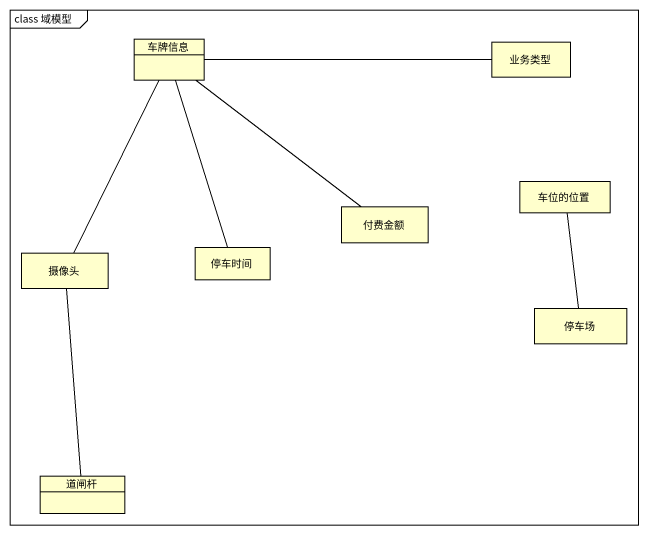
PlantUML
@startuml
mainframe class 域模型
hide circle
hide empty members
class 车牌信息
class 业务类型
class 车位的位置
class 付费金额
class 摄像头
class 停车时间
class 停车场
class 道闸杆
车牌信息 -right- 业务类型
车牌信息 -- 付费金额
车牌信息 -- 摄像头
车牌信息 -- 停车时间
车位的位置 -- 停车场
摄像头 -- 道闸杆
@enduml
